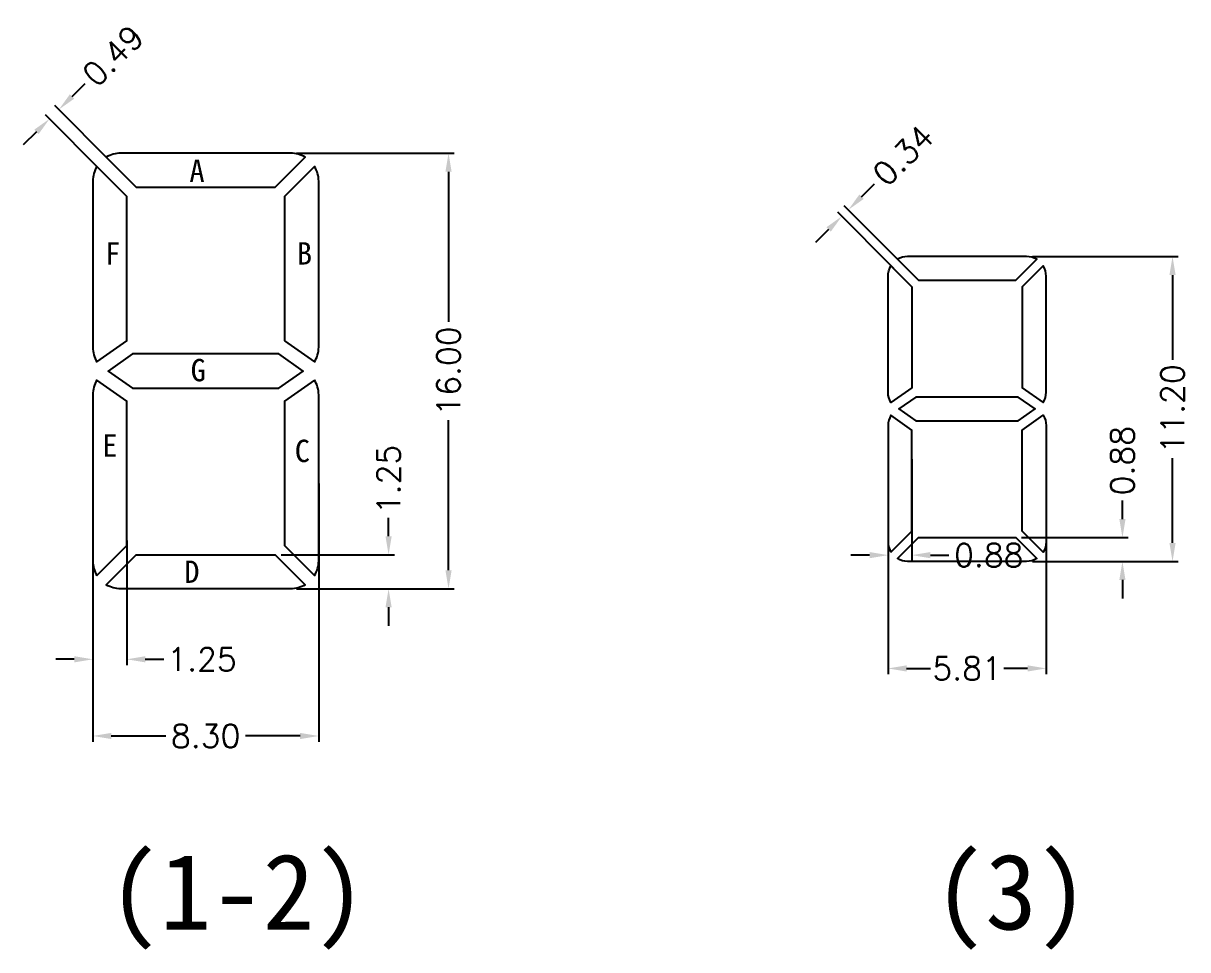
# Model space of a CAD drawing. Header units: millimetres. Extents: x 963 to 1606, y 260 to 429.
# Drawn here: x 1309.64 to 1352.4, y 298.24 to 332.27 of the extents above; entities that cross this region are included whole.
import ezdxf

# ---------------------------------------------------------------- set-up
doc = ezdxf.new("R2010")
doc.units = ezdxf.units.MM
doc.header["$LTSCALE"] = 2
doc.layers.add('DIM', color=4, linetype='Continuous')
doc.layers.add('dwg', color=7, linetype='Continuous')
doc.styles.add('ROMANS', font='romans.shx')
doc.dimstyles.new('LCDDIM', dxfattribs={"dimtxt": 0.85, "dimasz": 0.68, "dimexe": 0.2125, "dimexo": 0.2125, "dimgap": 0.17, "dimtad": 0, "dimzin": 0, "dimdsep": 46, "dimtxsty": 'ROMANS', "dimcen": 2.5, "dimadec": 0, "dimazin": 0, "dimtfac": 1, "dimtofl": 0, "dimtmove": 0, "dimatfit": 0, "dimfxl": 0, "dimarcsym": 0})

# ---------------------------------------------------------------- blocks, each defined once
blk = doc.blocks.new('*D32')
at = {"layer": 'DEFPOINTS', "color": 0}
for p in [(1319.46025565579, 327.4951433890494), (1325.256024139624, 327.4951433890494), (1319.460255655798, 311.4942573325124)]:
    blk.add_point(p, dxfattribs=at)
at = {"layer": 'DIM', "color": 0, "lineweight": -2}
for p, q in [((1319.672755655791, 327.4951433890494), (1325.468524139624, 327.4951433890494)), ((1325.256024139624, 326.8151433890494), (1325.256024139624, 321.3039860750666)), ((1325.256024139624, 312.1742573325124), (1325.256024139624, 317.6854146464952)), ((1319.672755655798, 311.4942573325124), (1325.468524139624, 311.4942573325124))]:
    blk.add_line(p, q, dxfattribs=at)
at = {"layer": 'DIM', "color": 0}
for points in [[(1325.142690806291, 326.8151433890494), (1325.369357472958, 326.8151433890494), (1325.256024139624, 327.4951433890494)], [(1325.142690806291, 312.1742573325124), (1325.369357472958, 312.1742573325124), (1325.256024139624, 311.4942573325124)]]:
    blk.add_solid(points, dxfattribs=at)
at = {"layer": 'DIM', "color": 0, "insert": (1325.256024139624, 319.4947003607811), "char_height": 0.85, "attachment_point": 5, "rotation": 90, "style": 'ROMANS'}
blk.add_mtext('16.00', dxfattribs=at)
blk = doc.blocks.new('*D33')
at = {"layer": 'DEFPOINTS', "color": 0}
for p in [(1318.892215522527, 312.7447377874778), (1319.460255655802, 311.4942573325125), (1323.054879964425, 311.4942573325125)]:
    blk.add_point(p, dxfattribs=at)
at = {"layer": 'DIM', "color": 0, "lineweight": -2}
for p, q in [((1323.054879964425, 313.4247377874778), (1323.054879964425, 314.1047377874778)), ((1319.104715522527, 312.7447377874778), (1323.267379964426, 312.7447377874778)), ((1319.672755655802, 311.4942573325125), (1323.267379964426, 311.4942573325125)), ((1323.054879964425, 310.8142573325125), (1323.054879964425, 310.1342573325124))]:
    blk.add_line(p, q, dxfattribs=at)
at = {"layer": 'DIM', "color": 0}
for points in [[(1322.941546631092, 313.4247377874778), (1323.168213297759, 313.4247377874778), (1323.054879964425, 312.7447377874778)], [(1322.941546631092, 310.8142573325125), (1323.168213297759, 310.8142573325125), (1323.054879964425, 311.4942573325125)]]:
    blk.add_solid(points, dxfattribs=at)
at = {"layer": 'DIM', "color": 0, "insert": (1323.054879964425, 315.5092615970019), "char_height": 0.85, "attachment_point": 5, "rotation": 90, "style": 'ROMANS'}
blk.add_mtext('1.25', dxfattribs=at)
blk = doc.blocks.new('*D34')
at = {"layer": 'DEFPOINTS', "color": 0}
for p in [(1312.189873821067, 315.5715264678728), (1320.487536253524, 315.5715239165887), (1320.487536253524, 306.088577727032)]:
    blk.add_point(p, dxfattribs=at)
at = {"layer": 'DIM', "color": 0, "lineweight": -2}
for p, q in [((1312.189873821067, 315.3590264678728), (1312.189873821067, 305.876077727032)), ((1320.487536253524, 315.3590239165887), (1320.487536253524, 305.876077727032)), ((1312.869873821067, 306.088577727032), (1314.873466942057, 306.088577727032)), ((1319.807536253524, 306.088577727032), (1317.803943132534, 306.088577727032))]:
    blk.add_line(p, q, dxfattribs=at)
at = {"layer": 'DIM', "color": 0}
for points in [[(1312.869873821067, 306.2019110603653), (1312.869873821067, 305.9752443936986), (1312.189873821067, 306.088577727032)], [(1319.807536253524, 306.2019110603653), (1319.807536253524, 305.9752443936986), (1320.487536253524, 306.088577727032)]]:
    blk.add_solid(points, dxfattribs=at)
at = {"layer": 'DIM', "color": 0, "insert": (1316.338705037296, 306.088577727032), "char_height": 0.85, "attachment_point": 5, "style": 'ROMANS'}
blk.add_mtext('8.30', dxfattribs=at)
blk = doc.blocks.new('*D35')
at = {"layer": 'DEFPOINTS', "color": 0}
for p in [(1312.189873821067, 315.3590264678728), (1313.440333215091, 313.4840413770483), (1313.440333215091, 308.9050048509682)]:
    blk.add_point(p, dxfattribs=at)
at = {"layer": 'DIM', "color": 0, "lineweight": -2}
for p, q in [((1312.189873821067, 315.1465264678728), (1312.189873821067, 308.6925048509682)), ((1313.440333215091, 313.2715413770483), (1313.440333215091, 308.6925048509682)), ((1311.509873821067, 308.9050048509682), (1310.829873821067, 308.9050048509682)), ((1314.120333215091, 308.9050048509682), (1314.80033321509, 308.9050048509682))]:
    blk.add_line(p, q, dxfattribs=at)
at = {"layer": 'DIM', "color": 0}
for points in [[(1311.509873821067, 309.0183381843016), (1311.509873821067, 308.7916715176349), (1312.189873821067, 308.9050048509682)], [(1314.120333215091, 309.0183381843016), (1314.120333215091, 308.7916715176349), (1313.440333215091, 308.9050048509682)]]:
    blk.add_solid(points, dxfattribs=at)
at = {"layer": 'DIM', "color": 0, "insert": (1316.204857024614, 308.9050048509682), "char_height": 0.85, "attachment_point": 5, "style": 'ROMANS'}
blk.add_mtext('1.25', dxfattribs=at)
blk = doc.blocks.new('*D36')
at = {"layer": 'DEFPOINTS', "color": 0}
for p in [(1310.947462966245, 329.0999528953442), (1313.057753872791, 326.9766196553329), (1312.713457923504, 326.6344385048431)]:
    blk.add_point(p, dxfattribs=at)
at = {"layer": 'DIM', "color": 0, "lineweight": -2}
for p, q in [((1311.429774567953, 329.5793019527728), (1311.912086169661, 330.0586510102016)), ((1312.563661343058, 326.7851608803769), (1310.453370436512, 328.9084941203882)), ((1312.907957292345, 327.1273420308667), (1310.797666385798, 329.250675270878)), ((1310.12085541525, 328.2784226874258), (1309.638543813542, 327.7990736299973))]:
    blk.add_line(p, q, dxfattribs=at)
at = {"layer": 'DIM', "color": 0}
for points in [[(1311.349883058382, 329.6596872197242), (1311.509666077525, 329.4989166858215), (1310.947462966245, 329.0999528953442)], [(1310.040963905679, 328.3588079543772), (1310.200746924821, 328.1980374204745), (1310.603167016958, 328.7577717448544)]]:
    blk.add_solid(points, dxfattribs=at)
at = {"layer": 'DIM', "color": 0, "insert": (1312.936998323291, 331.0772677572372), "char_height": 0.85, "attachment_point": 5, "rotation": 44.823492054861006, "style": 'ROMANS'}
blk.add_mtext('0.49', dxfattribs=at)
blk = doc.blocks.new('*D37')
at = {"layer": 'DEFPOINTS', "color": 0}
for p in [(1346.487203276263, 323.7008703918921), (1351.847223432647, 323.7008703918921), (1346.487203276271, 312.5002501523124)]:
    blk.add_point(p, dxfattribs=at)
at = {"layer": 'DIM', "color": 0, "lineweight": -2}
for p, q in [((1346.699703276263, 323.7008703918921), (1352.059723432647, 323.7008703918921)), ((1351.847223432647, 323.0208703918921), (1351.847223432647, 319.9098459863879)), ((1351.847223432647, 313.1802501523124), (1351.847223432647, 316.2912745578166)), ((1346.699703276271, 312.5002501523124), (1352.059723432647, 312.5002501523124))]:
    blk.add_line(p, q, dxfattribs=at)
at = {"layer": 'DIM', "color": 0}
for points in [[(1351.733890099314, 323.0208703918921), (1351.96055676598, 323.0208703918921), (1351.847223432647, 323.7008703918921)], [(1351.733890099314, 313.1802501523124), (1351.96055676598, 313.1802501523124), (1351.847223432647, 312.5002501523124)]]:
    blk.add_solid(points, dxfattribs=at)
at = {"layer": 'DIM', "color": 0, "insert": (1351.847223432647, 318.1005602721025), "char_height": 0.85, "attachment_point": 5, "rotation": 90, "style": 'ROMANS'}
blk.add_mtext('11.20', dxfattribs=at)
blk = doc.blocks.new('*D38')
at = {"layer": 'DEFPOINTS', "color": 0}
for p in [(1346.089575182987, 313.3755864707892), (1346.487203276271, 312.5002501523123), (1350.007330697572, 312.5002501523123)]:
    blk.add_point(p, dxfattribs=at)
at = {"layer": 'DIM', "color": 0, "lineweight": -2}
for p, q in [((1350.007330697572, 314.0555864707893), (1350.007330697572, 314.7355864707893)), ((1346.302075182987, 313.3755864707892), (1350.219830697572, 313.3755864707892)), ((1346.699703276271, 312.5002501523123), (1350.219830697572, 312.5002501523123)), ((1350.007330697572, 311.8202501523123), (1350.007330697572, 311.1402501523123))]:
    blk.add_line(p, q, dxfattribs=at)
at = {"layer": 'DIM', "color": 0}
for points in [[(1349.893997364239, 314.0555864707893), (1350.120664030905, 314.0555864707893), (1350.007330697572, 313.3755864707892)], [(1349.893997364239, 311.8202501523123), (1350.120664030905, 311.8202501523123), (1350.007330697572, 312.5002501523123)]]:
    blk.add_solid(points, dxfattribs=at)
at = {"layer": 'DIM', "color": 0, "insert": (1350.007330697572, 316.2008245660276), "char_height": 0.85, "attachment_point": 5, "rotation": 90, "style": 'ROMANS'}
blk.add_mtext('0.88', dxfattribs=at)
blk = doc.blocks.new('*D39')
at = {"layer": 'DEFPOINTS', "color": 0}
for p in [(1341.397935991963, 315.3543385470664), (1347.206299694679, 315.3543385470664), (1347.206299694679, 308.5701040365351)]:
    blk.add_point(p, dxfattribs=at)
at = {"layer": 'DIM', "color": 0, "lineweight": -2}
for p, q in [((1341.397935991963, 315.1418385470664), (1341.397935991963, 308.3576040365351)), ((1347.206299694679, 315.1418385470664), (1347.206299694679, 308.3576040365351)), ((1342.077935991963, 308.5701040365351), (1342.958308319511, 308.5701040365351)), ((1346.526299694679, 308.5701040365351), (1345.645927367131, 308.5701040365351))]:
    blk.add_line(p, q, dxfattribs=at)
at = {"layer": 'DIM', "color": 0}
for points in [[(1342.077935991963, 308.6834373698684), (1342.077935991963, 308.4567707032018), (1341.397935991963, 308.5701040365351)], [(1346.526299694679, 308.6834373698684), (1346.526299694679, 308.4567707032018), (1347.206299694679, 308.5701040365351)]]:
    blk.add_solid(points, dxfattribs=at)
at = {"layer": 'DIM', "color": 0, "insert": (1344.302117843321, 308.5701040365351), "char_height": 0.85, "attachment_point": 5, "style": 'ROMANS'}
blk.add_mtext('5.81', dxfattribs=at)
blk = doc.blocks.new('*D40')
at = {"layer": 'DEFPOINTS', "color": 0}
for p in [(1342.273268508151, 316.4678349358484), (1341.397935991963, 315.1418385470664), (1342.273268508151, 312.7312846498692)]:
    blk.add_point(p, dxfattribs=at)
at = {"layer": 'DIM', "color": 0, "lineweight": -2}
for p, q in [((1342.273268508151, 316.2553349358484), (1342.273268508151, 312.5187846498692)), ((1341.397935991963, 314.9293385470664), (1341.397935991963, 312.5187846498692)), ((1340.717935991963, 312.7312846498692), (1340.037935991963, 312.7312846498692)), ((1342.953268508151, 312.7312846498692), (1343.633268508151, 312.7312846498692))]:
    blk.add_line(p, q, dxfattribs=at)
at = {"layer": 'DIM', "color": 0}
for points in [[(1340.717935991963, 312.8446179832025), (1340.717935991963, 312.6179513165358), (1341.397935991963, 312.7312846498692)], [(1342.953268508151, 312.8446179832025), (1342.953268508151, 312.6179513165358), (1342.273268508151, 312.7312846498692)]]:
    blk.add_solid(points, dxfattribs=at)
at = {"layer": 'DIM', "color": 0, "insert": (1345.098506603389, 312.7312846498692), "char_height": 0.85, "attachment_point": 5, "style": 'ROMANS'}
blk.add_mtext('0.88', dxfattribs=at)
blk = doc.blocks.new('*D41')
at = {"layer": 'DEFPOINTS', "color": 0}
for p in [(1339.941117107154, 325.4149970087533), (1342.000279613747, 323.3431081600284), (1341.759272331065, 323.1035812372307)]:
    blk.add_point(p, dxfattribs=at)
at = {"layer": 'DIM', "color": 0, "lineweight": -2}
for p, q in [((1340.423428708863, 325.8943460661818), (1340.905740310571, 326.3736951236099)), ((1341.8504830333, 323.4938305355623), (1339.791320526708, 325.5657193842873)), ((1341.609475750618, 323.2543036127647), (1339.550313244026, 325.3261924614897)), ((1339.217798222764, 324.6961210285273), (1338.735486621056, 324.2167719710991))]:
    blk.add_line(p, q, dxfattribs=at)
at = {"layer": 'DIM', "color": 0}
for points in [[(1340.343537199291, 325.9747313331332), (1340.503320218434, 325.8139607992304), (1339.941117107154, 325.4149970087533)], [(1339.137906713193, 324.7765062954788), (1339.297689732336, 324.6157357615759), (1339.700109824473, 325.1754700859557)]]:
    blk.add_solid(points, dxfattribs=at)
at = {"layer": 'DIM', "color": 0, "insert": (1341.959361488113, 327.4208445526349), "char_height": 0.85, "attachment_point": 5, "rotation": 44.82349205482101, "style": 'ROMANS'}
blk.add_mtext('0.34', dxfattribs=at)

msp = doc.modelspace()

# ---------------------------------------------------------------- linework, layer by layer
at = {"layer": 'dwg'}
for points in [[(1319.460255655802, 327.4951433890494), (1313.217174499687, 327.4951433890494, 0.1360630608844987), (1312.688182145277, 327.3484754649583), (1313.785192676498, 326.2446850262281), (1318.892215522527, 326.244662934087), (1319.9892480102, 327.348475464958, 0.1360630608843909)], [(1312.189874758841, 320.3679067347164, 0.1390935998262261), (1312.342898258199, 319.8284751958545), (1313.44035405767, 320.6002127978886), (1313.440331525016, 325.9031057873049), (1312.342896382643, 327.0072733115137, 0.1390935998263588), (1312.189872883293, 326.4678417726598)], [(1319.237057892478, 320.6002127978886), (1320.334513691945, 319.8284751958545, 0.1390935998262291), (1320.487537191299, 320.3679067347164), (1320.48753531575, 326.4678417726598, 0.1390935998263574), (1320.334511816408, 327.0072733115137), (1319.237076674007, 325.9031057873049)], [(1342.273256384722, 322.5864440706704), (1342.273272157583, 318.8744189780758), (1341.505053097948, 318.3342026566521, -0.1390935998257341), (1341.397936648405, 318.7118047338564), (1341.39793533552, 322.9817592604169, -0.1390935998262223), (1341.505051785063, 323.3593613376162)], [(1342.117046466992, 323.7008703918922, 0.1360630608851125), (1341.746751818903, 323.5982028450261), (1342.514659190759, 322.8255495379127), (1346.089575182987, 322.8255340734164), (1346.857497924351, 323.5982028450261, 0.1360630608839664), (1346.487203276278, 323.7008703918922)], [(1347.206299038236, 322.9817592604169, 0.1390935998262225), (1347.099182588693, 323.3593613376162), (1346.330977989022, 322.5864440706704), (1346.330964841949, 318.8744189780758), (1347.09918390158, 318.3342026566521, 0.1390935998257341), (1347.206300351123, 318.7118047338564)], [(1312.342896382643, 311.982127410042), (1313.440331525016, 313.0862949342547), (1313.44035405767, 318.3891879236653), (1312.342898258199, 319.1609255257092, 0.1390935998266544), (1312.189874758841, 318.6214939868455), (1312.189872883293, 312.5215589489001, 0.1390935998262929)], [(1320.334513691945, 319.1609255257092), (1319.237057892478, 318.3891879236653), (1319.237076674035, 313.0862949342547), (1320.334511816408, 311.982127410042, 0.1390935998262915), (1320.48753531575, 312.5215589489001), (1320.487537191299, 318.6214939868455, 0.1390935998266197)], [(1341.505051785063, 312.8417592065836), (1342.273256384722, 313.6146764735321), (1342.273272157583, 317.3267015661219), (1341.505053097948, 317.8669178875494, 0.1390935998268339), (1341.397936648405, 317.4893158103481), (1341.39793533552, 313.2193612837847, 0.1390935998268339)], [(1347.206300351123, 317.4893158103481), (1347.206299038236, 313.2193612837847, -0.1390935998268339), (1347.099182588693, 312.8417592065836), (1346.330977989026, 313.6146764735321), (1346.330964841949, 317.3267015661219), (1347.09918390158, 317.8669178875494, -0.1390935998268339)], [(1342.117046466992, 312.5002501523123, -0.1360630608840216), (1341.746751818903, 312.6029176991746), (1342.514659190759, 313.3755710062868), (1346.089575182987, 313.3755864707892), (1346.857497924351, 312.6029176991746, -0.1360630608843013), (1346.487203276278, 312.5002501523123)], [(1319.460255655802, 311.4942573325125), (1313.217174499687, 311.4942573325125, -0.1360630608846111), (1312.688182145277, 311.6409252565998), (1313.785192676498, 312.7447156953326), (1318.892215522527, 312.7447377874778), (1319.9892480102, 311.6409252565998, -0.1360630608844074)]]:
    msp.add_lwpolyline(points, format="xyb", close=True, dxfattribs=at)
for points in [[(1319.02708347021, 320.119928903581), (1313.650324728813, 320.119928903581), (1312.761213341111, 319.494700360782), (1313.650324728813, 318.8694718179827), (1319.02708347021, 318.8694718179827), (1319.916195877787, 319.494700360782)], [(1342.420251627381, 318.5382202520601), (1341.797873655995, 318.1005602721024), (1342.420251627381, 317.6629002921426), (1346.183982746361, 317.6629002921426), (1346.806361431668, 318.1005602721024), (1346.183982746361, 318.5382202520601)]]:
    msp.add_lwpolyline(points, close=True, dxfattribs=at)

# ---------------------------------------------------------------- texts
at = {"layer": 'DIM'}
for s, height, p in [('A', 0.8210522433836093, (1315.739486697533, 326.4406215258367)), ('F', 0.8210522433836093, (1312.643269513047, 323.3992239853106)), ('B', 0.8210522433836093, (1319.688258928782, 323.404651357465)), ('G', 0.8210522433836093, (1315.786112065916, 319.1172719731952)), ('E', 0.8210522433836093, (1312.538147171487, 316.3483893058324)), ('C', 0.8210522433836093, (1319.608433826139, 316.1504014444329)), ('D', 0.8210522433836093, (1315.551771072844, 311.7128862117672)), ('(1-2)', 2.78221010748477, (1312.761063769552, 298.9797852597184)), ('(3)', 2.78221010748477, (1343.07785283574, 298.9797852597184))]:
    msp.add_text(s, height=height, dxfattribs=at).set_placement(p)

# ---------------------------------------------------------------- dimensions: what is measured, and where the dimension line sits
dim = msp.add_aligned_dim(p1=(1312.713457923504, 326.6344385048432), p2=(1313.057753872791, 326.9766196553329), distance=2.993638548386795, dimstyle='LCDDIM', dxfattribs=at)
dim.commit()
dim.dimension.update_dxf_attribs({"geometry": '*D36', "text_midpoint": (1312.936998323291, 331.0772677572372)})
for base, p1, p2, angle, picture, middle, dimtype in [((1339.941117107154, 325.4149970087533), (1341.759272331065, 323.1035812372307), (1342.000279613747, 323.3431081600284), 44.823492054800774, '*D41', (1341.959361488113, 327.4208445526349), 161), ((1351.847223432647, 323.7008703918921), (1346.487203276271, 312.5002501523124), (1346.487203276263, 323.7008703918921), 90, '*D37', (1351.847223432647, 318.1005602721025), 160), ((1350.007330697572, 312.5002501523123), (1346.089575182987, 313.3755864707892), (1346.487203276271, 312.5002501523123), 90, '*D38', (1350.007330697572, 316.2008245660276), 160), ((1323.054879964425, 311.4942573325125), (1318.892215522527, 312.7447377874778), (1319.460255655802, 311.4942573325125), 90, '*D33', (1323.054879964425, 315.5092615970019), 160)]:
    dim = msp.add_linear_dim(base=base, p1=p1, p2=p2, angle=angle, dimstyle='LCDDIM', dxfattribs=at)
    dim.commit()
    dim.dimension.update_dxf_attribs({"geometry": picture, "text_midpoint": middle, "dimtype": dimtype})
dim = msp.add_linear_dim(base=(1325.256024139624, 327.4951433890494), p1=(1319.460255655798, 311.4942573325124), p2=(1319.46025565579, 327.4951433890494), angle=90, dimstyle='LCDDIM', dxfattribs=at)
dim.commit()
dim.dimension.update_dxf_attribs({"geometry": '*D32', "text_midpoint": (1325.256024139624, 319.4947003607811)})
for base, p1, p2, picture, middle in [((1342.273268508151, 312.7312846498692), (1341.397935991963, 315.1418385470664), (1342.273268508151, 316.4678349358484), '*D40', (1345.098506603389, 312.7312846498692)), ((1313.440333215091, 308.9050048509682), (1312.189873821067, 315.3590264678728), (1313.440333215091, 313.4840413770483), '*D35', (1316.204857024614, 308.9050048509682))]:
    dim = msp.add_linear_dim(base=base, p1=p1, p2=p2, dimstyle='LCDDIM', dxfattribs=at)
    dim.commit()
    dim.dimension.update_dxf_attribs({"geometry": picture, "text_midpoint": middle, "dimtype": 160})
for base, p1, p2, picture, middle in [((1320.487536253524, 306.088577727032), (1312.189873821067, 315.5715264678728), (1320.487536253524, 315.5715239165887), '*D34', (1316.338705037296, 306.088577727032)), ((1347.206299694679, 308.5701040365351), (1341.397935991963, 315.3543385470664), (1347.206299694679, 315.3543385470664), '*D39', (1344.302117843321, 308.5701040365351))]:
    dim = msp.add_linear_dim(base=base, p1=p1, p2=p2, dimstyle='LCDDIM', dxfattribs=at)
    dim.commit()
    dim.dimension.update_dxf_attribs({"geometry": picture, "text_midpoint": middle})

doc.saveas('drawing.dxf')
